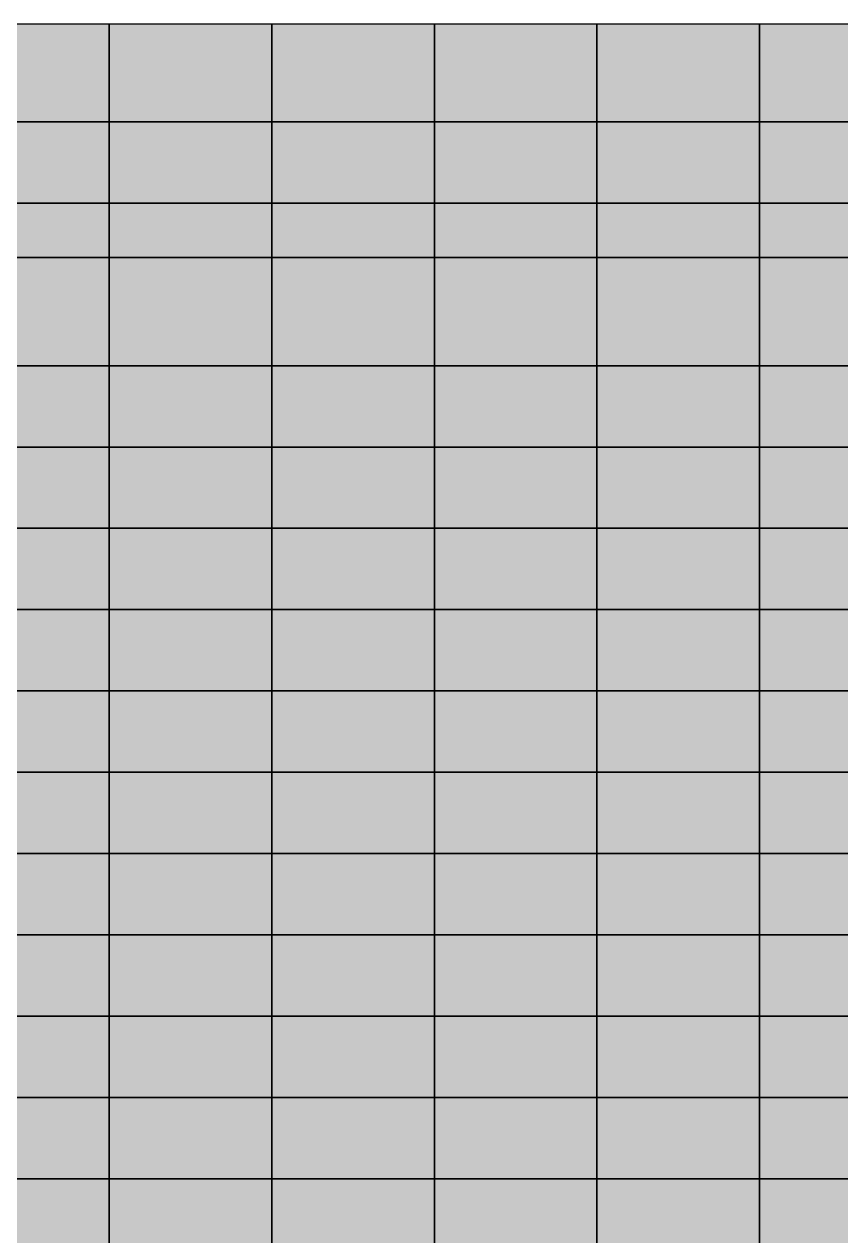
# Model space of a CAD drawing. Header units: inches. Extents: x -100 to 146, y -140 to 41.
# Drawn here: x 53.45 to 63.5, y -10.7 to 4.2 of the extents above; entities that cross this region are included whole.
import ezdxf

# ---------------------------------------------------------------- set-up
doc = ezdxf.new("R2010")
doc.units = ezdxf.units.IN
doc.header["$MEASUREMENT"] = 0
for name, color, linetype in [('Contour 1-01', 7, 'Continuous'), ('Mesh-MPC', 7, 'Continuous'), ('Mesh-埋立土(気中)', 7, 'Continuous'), ('Mesh-埋立土(水中)', 7, 'Continuous'), ('Undeformed Mesh-埋立土(気中)', 7, 'Continuous'), ('Undeformed Mesh-埋立土(水中)', 7, 'Continuous')]:
    doc.layers.add(name, color=color, linetype=linetype)

msp = doc.modelspace()

# ---------------------------------------------------------------- linework, layer by layer
at = {"color": 7, "true_color": 0xffffff, "transparency": 33554687}
for p, q in [((54.5, 4.2), (54.5, 4.2)), ((54.5, 3), (54.5, 3)), ((54.5, 2), (54.5, 2)), ((54.5, 1.33), (54.5, 1.33)), ((54.5, 0), (54.5, 0)), ((54.5, -1), (54.5, -1)), ((54.5, -2), (54.5, -2)), ((54.5, -3), (54.5, -3)), ((54.5, -4), (54.5, -4)), ((54.5, -5), (54.5, -5)), ((54.5, -6), (54.5, -6)), ((54.5, -7), (54.5, -7)), ((54.5, -8), (54.5, -8)), ((54.5, -9), (54.5, -9)), ((54.5, -10), (54.5, -10))]:
    msp.add_line(p, q, dxfattribs=at)
for points in [[(52.8, 3), (54.5, 3), (54.5, 4.2)], [(52.8, 3), (54.5, 4.2), (52.8, 4.2)], [(56.5, 3), (56.5, 4.2), (54.5, 4.2)], [(56.5, 3), (54.5, 4.2), (54.5, 3)], [(58.5, 3), (58.5, 4.2), (56.5, 4.2)], [(58.5, 3), (56.5, 4.2), (56.5, 3)], [(60.5, 3), (60.5, 4.2), (58.5, 4.2)], [(60.5, 3), (58.5, 4.2), (58.5, 3)], [(62.5, 3), (62.5, 4.2), (60.5, 4.2)], [(62.5, 3), (60.5, 4.2), (60.5, 3)], [(64.5, 3), (64.5, 4.2), (62.5, 4.2)], [(64.5, 3), (62.5, 4.2), (62.5, 3)], [(52.8, 3), (52.8, 2), (54.5, 2)], [(52.8, 3), (54.5, 2), (54.5, 3)], [(56.5, 2), (56.5, 3), (54.5, 3)], [(56.5, 2), (54.5, 3), (54.5, 2)], [(58.5, 2), (58.5, 3), (56.5, 3)], [(58.5, 2), (56.5, 3), (56.5, 2)], [(60.5, 2), (60.5, 3), (58.5, 3)], [(60.5, 2), (58.5, 3), (58.5, 2)], [(62.5, 2), (62.5, 3), (60.5, 3)], [(62.5, 2), (60.5, 3), (60.5, 2)], [(62.5, 2), (64.5, 2), (64.5, 3)], [(62.5, 2), (64.5, 3), (62.5, 3)], [(52.8, 1.33), (54.5, 1.33), (54.5, 2)], [(52.8, 1.33), (54.5, 2), (52.8, 2)], [(56.5, 1.33), (56.5, 2), (54.5, 2)], [(56.5, 1.33), (54.5, 2), (54.5, 1.33)], [(56.5, 1.33), (58.5, 1.33), (58.5, 2)], [(56.5, 1.33), (58.5, 2), (56.5, 2)], [(58.5, 1.33), (60.5, 1.33), (60.5, 2)], [(58.5, 1.33), (60.5, 2), (58.5, 2)], [(60.5, 1.33), (62.5, 1.33), (62.5, 2)], [(60.5, 1.33), (62.5, 2), (60.5, 2)], [(62.5, 1.33), (64.5, 1.33), (64.5, 2)], [(62.5, 1.33), (64.5, 2), (62.5, 2)], [(54.5, 1.33), (52.8, 1.33), (52.8, 0)], [(54.5, 1.33), (52.8, 0), (54.5, 0)], [(56.5, 0), (56.5, 1.33), (54.5, 1.33)], [(56.5, 0), (54.5, 1.33), (54.5, 0)], [(58.5, 1.33), (56.5, 1.33), (56.5, 0)], [(58.5, 1.33), (56.5, 0), (58.5, 0)], [(60.5, 1.33), (58.5, 1.33), (58.5, 0)], [(60.5, 1.33), (58.5, 0), (60.5, 0)], [(62.5, 1.33), (60.5, 1.33), (60.5, 0)], [(62.5, 1.33), (60.5, 0), (62.5, 0)], [(64.5, 1.33), (62.5, 1.33), (62.5, 0)], [(64.5, 1.33), (62.5, 0), (64.5, 0)], [(54.5, -1), (54.5, 0), (52.8, 0)], [(54.5, -1), (52.8, 0), (52.8, -1)], [(56.5, -1), (56.5, 0), (54.5, 0)], [(56.5, -1), (54.5, 0), (54.5, -1)], [(58.5, -1), (58.5, 0), (56.5, 0)], [(58.5, -1), (56.5, 0), (56.5, -1)], [(60.5, -1), (60.5, 0), (58.5, 0)], [(60.5, -1), (58.5, 0), (58.5, -1)], [(62.5, -1), (62.5, 0), (60.5, 0)], [(62.5, -1), (60.5, 0), (60.5, -1)], [(64.5, -1), (64.5, 0), (62.5, 0)], [(64.5, -1), (62.5, 0), (62.5, -1)], [(54.5, -2), (54.5, -1), (52.8, -1)], [(54.5, -2), (52.8, -1), (52.8, -2)], [(56.5, -2), (56.5, -1), (54.5, -1)], [(56.5, -2), (54.5, -1), (54.5, -2)], [(58.5, -2), (58.5, -1), (56.5, -1)], [(58.5, -2), (56.5, -1), (56.5, -2)], [(60.5, -2), (60.5, -1), (58.5, -1)], [(60.5, -2), (58.5, -1), (58.5, -2)], [(62.5, -2), (62.5, -1), (60.5, -1)], [(62.5, -2), (60.5, -1), (60.5, -2)], [(64.5, -1), (62.5, -1), (62.5, -2)], [(64.5, -1), (62.5, -2), (64.5, -2)], [(54.5, -3), (54.5, -2), (52.8, -2)], [(54.5, -3), (52.8, -2), (52.8, -3)], [(56.5, -3), (56.5, -2), (54.5, -2)], [(56.5, -3), (54.5, -2), (54.5, -3)], [(58.5, -2), (56.5, -2), (56.5, -3)], [(58.5, -2), (56.5, -3), (58.5, -3)], [(60.5, -3), (60.5, -2), (58.5, -2)], [(60.5, -3), (58.5, -2), (58.5, -3)], [(62.5, -3), (62.5, -2), (60.5, -2)], [(62.5, -3), (60.5, -2), (60.5, -3)], [(64.5, -2), (62.5, -2), (62.5, -3)], [(64.5, -2), (62.5, -3), (64.5, -3)], [(54.5, -4), (54.5, -3), (52.8, -3)], [(54.5, -4), (52.8, -3), (52.8, -4)], [(56.5, -3), (54.5, -3), (54.5, -4)], [(56.5, -3), (54.5, -4), (56.5, -4)], [(58.5, -3), (56.5, -3), (56.5, -4)], [(58.5, -3), (56.5, -4), (58.5, -4)], [(60.5, -3), (58.5, -3), (58.5, -4)], [(60.5, -3), (58.5, -4), (60.5, -4)], [(62.5, -3), (60.5, -3), (60.5, -4)], [(62.5, -3), (60.5, -4), (62.5, -4)], [(64.5, -3), (62.5, -3), (62.5, -4)], [(64.5, -3), (62.5, -4), (64.5, -4)], [(54.5, -5), (54.5, -4), (52.8, -4)], [(54.5, -5), (52.8, -4), (52.8, -5)], [(56.5, -5), (56.5, -4), (54.5, -4)], [(56.5, -5), (54.5, -4), (54.5, -5)], [(58.5, -5), (58.5, -4), (56.5, -4)], [(58.5, -5), (56.5, -4), (56.5, -5)], [(60.5, -5), (60.5, -4), (58.5, -4)], [(60.5, -5), (58.5, -4), (58.5, -5)], [(62.5, -5), (62.5, -4), (60.5, -4)], [(62.5, -5), (60.5, -4), (60.5, -5)], [(64.5, -4), (62.5, -4), (62.5, -5)], [(64.5, -4), (62.5, -5), (64.5, -5)], [(54.5, -6), (54.5, -5), (52.8, -5)], [(54.5, -6), (52.8, -5), (52.8, -6)], [(56.5, -6), (56.5, -5), (54.5, -5)], [(56.5, -6), (54.5, -5), (54.5, -6)], [(58.5, -5), (56.5, -5), (56.5, -6)], [(58.5, -5), (56.5, -6), (58.5, -6)], [(60.5, -5), (58.5, -5), (58.5, -6)], [(60.5, -5), (58.5, -6), (60.5, -6)], [(62.5, -5), (60.5, -5), (60.5, -6)], [(62.5, -5), (60.5, -6), (62.5, -6)], [(64.5, -5), (62.5, -5), (62.5, -6)], [(64.5, -5), (62.5, -6), (64.5, -6)], [(54.5, -7), (54.5, -6), (52.8, -6)], [(54.5, -7), (52.8, -6), (52.8, -7)], [(56.5, -7), (56.5, -6), (54.5, -6)], [(56.5, -7), (54.5, -6), (54.5, -7)], [(58.5, -6), (56.5, -6), (56.5, -7)], [(58.5, -6), (56.5, -7), (58.5, -7)], [(60.5, -7), (60.5, -6), (58.5, -6)], [(60.5, -7), (58.5, -6), (58.5, -7)], [(62.5, -6), (60.5, -6), (60.5, -7)], [(62.5, -6), (60.5, -7), (62.5, -7)], [(64.5, -6), (62.5, -6), (62.5, -7)], [(64.5, -6), (62.5, -7), (64.5, -7)], [(54.5, -8), (54.5, -7), (52.8, -7)], [(54.5, -8), (52.8, -7), (52.8, -8)], [(56.5, -8), (56.5, -7), (54.5, -7)], [(56.5, -8), (54.5, -7), (54.5, -8)], [(58.5, -7), (56.5, -7), (56.5, -8)], [(58.5, -7), (56.5, -8), (58.5, -8)], [(60.5, -8), (60.5, -7), (58.5, -7)], [(60.5, -8), (58.5, -7), (58.5, -8)], [(62.5, -7), (60.5, -7), (60.5, -8)], [(62.5, -7), (60.5, -8), (62.5, -8)], [(64.5, -7), (62.5, -7), (62.5, -8)], [(64.5, -7), (62.5, -8), (64.5, -8)], [(54.5, -8), (52.8, -8), (52.8, -9)], [(54.5, -8), (52.8, -9), (54.5, -9)], [(56.5, -8), (54.5, -8), (54.5, -9)], [(56.5, -8), (54.5, -9), (56.5, -9)], [(58.5, -8), (56.5, -8), (56.5, -9)], [(58.5, -8), (56.5, -9), (58.5, -9)], [(60.5, -8), (58.5, -8), (58.5, -9)], [(60.5, -8), (58.5, -9), (60.5, -9)], [(62.5, -8), (60.5, -8), (60.5, -9)], [(62.5, -8), (60.5, -9), (62.5, -9)], [(64.5, -8), (62.5, -8), (62.5, -9)], [(64.5, -8), (62.5, -9), (64.5, -9)], [(52.8, -9), (52.8, -10), (54.5, -10)], [(52.8, -9), (54.5, -10), (54.5, -9)], [(56.5, -10), (56.5, -9), (54.5, -9)], [(56.5, -10), (54.5, -9), (54.5, -10)], [(58.5, -9), (56.5, -9), (56.5, -10)], [(58.5, -9), (56.5, -10), (58.5, -10)], [(60.5, -10), (60.5, -9), (58.5, -9)], [(60.5, -10), (58.5, -9), (58.5, -10)], [(62.5, -9), (60.5, -9), (60.5, -10)], [(62.5, -9), (60.5, -10), (62.5, -10)], [(64.5, -9), (62.5, -9), (62.5, -10)], [(64.5, -9), (62.5, -10), (64.5, -10)], [(52.8, -10), (52.8, -11), (54.5, -11)], [(52.8, -10), (54.5, -11), (54.5, -10)], [(56.5, -11), (56.5, -10), (54.5, -10)], [(56.5, -11), (54.5, -10), (54.5, -11)], [(58.5, -10), (56.5, -10), (56.5, -11)], [(58.5, -10), (56.5, -11), (58.5, -11)], [(60.5, -11), (60.5, -10), (58.5, -10)], [(60.5, -11), (58.5, -10), (58.5, -11)], [(62.5, -11), (62.5, -10), (60.5, -10)], [(62.5, -11), (60.5, -10), (60.5, -11)], [(64.5, -10), (62.5, -10), (62.5, -11)], [(64.5, -10), (62.5, -11), (64.5, -11)]]:
    msp.add_solid(points, dxfattribs=at)
at = {"layer": 'Contour 1-01', "color": 5, "true_color": 0x0000ff}
for points in [[(52.8, 3), (54.5, 3), (54.5, 4.2)], [(52.8, 3), (54.5, 4.2), (52.8, 4.2)], [(56.5, 3), (56.5, 4.2), (54.5, 4.2)], [(56.5, 3), (54.5, 4.2), (54.5, 3)], [(58.5, 3), (58.5, 4.2), (56.5, 4.2)], [(58.5, 3), (56.5, 4.2), (56.5, 3)], [(60.5, 3), (60.5, 4.2), (58.5, 4.2)], [(60.5, 3), (58.5, 4.2), (58.5, 3)], [(62.5, 3), (62.5, 4.2), (60.5, 4.2)], [(62.5, 3), (60.5, 4.2), (60.5, 3)], [(64.5, 3), (64.5, 4.2), (62.5, 4.2)], [(64.5, 3), (62.5, 4.2), (62.5, 3)], [(52.8, 3), (52.8, 2), (54.5, 2)], [(52.8, 3), (54.5, 2), (54.5, 3)], [(56.5, 2), (56.5, 3), (54.5, 3)], [(56.5, 2), (54.5, 3), (54.5, 2)], [(58.5, 2), (58.5, 3), (56.5, 3)], [(58.5, 2), (56.5, 3), (56.5, 2)], [(60.5, 2), (60.5, 3), (58.5, 3)], [(60.5, 2), (58.5, 3), (58.5, 2)], [(62.5, 2), (62.5, 3), (60.5, 3)], [(62.5, 2), (60.5, 3), (60.5, 2)], [(62.5, 2), (64.5, 2), (64.5, 3)], [(62.5, 2), (64.5, 3), (62.5, 3)], [(52.8, 1.33), (54.5, 1.33), (54.5, 2)], [(52.8, 1.33), (54.5, 2), (52.8, 2)], [(56.5, 1.33), (56.5, 2), (54.5, 2)], [(56.5, 1.33), (54.5, 2), (54.5, 1.33)], [(56.5, 1.33), (58.5, 1.33), (58.5, 2)], [(56.5, 1.33), (58.5, 2), (56.5, 2)], [(58.5, 1.33), (60.5, 1.33), (60.5, 2)], [(58.5, 1.33), (60.5, 2), (58.5, 2)], [(60.5, 1.33), (62.5, 1.33), (62.5, 2)], [(60.5, 1.33), (62.5, 2), (60.5, 2)], [(62.5, 1.33), (64.5, 1.33), (64.5, 2)], [(62.5, 1.33), (64.5, 2), (62.5, 2)], [(54.5, 1.33), (52.8, 1.33), (52.8, 0)], [(54.5, 1.33), (52.8, 0), (54.5, 0)], [(56.5, 0), (56.5, 1.33), (54.5, 1.33)], [(56.5, 0), (54.5, 1.33), (54.5, 0)], [(58.5, 1.33), (56.5, 1.33), (56.5, 0)], [(58.5, 1.33), (56.5, 0), (58.5, 0)], [(60.5, 1.33), (58.5, 1.33), (58.5, 0)], [(60.5, 1.33), (58.5, 0), (60.5, 0)], [(62.5, 1.33), (60.5, 1.33), (60.5, 0)], [(62.5, 1.33), (60.5, 0), (62.5, 0)], [(64.5, 1.33), (62.5, 1.33), (62.5, 0)], [(64.5, 1.33), (62.5, 0), (64.5, 0)], [(54.5, -1), (54.5, 0), (52.8, 0)], [(54.5, -1), (52.8, 0), (52.8, -1)], [(56.5, -1), (56.5, 0), (54.5, 0)], [(56.5, -1), (54.5, 0), (54.5, -1)], [(58.5, -1), (58.5, 0), (56.5, 0)], [(58.5, -1), (56.5, 0), (56.5, -1)], [(60.5, -1), (60.5, 0), (58.5, 0)], [(60.5, -1), (58.5, 0), (58.5, -1)], [(62.5, -1), (62.5, 0), (60.5, 0)], [(62.5, -1), (60.5, 0), (60.5, -1)], [(64.5, -1), (64.5, 0), (62.5, 0)], [(64.5, -1), (62.5, 0), (62.5, -1)], [(54.5, -2), (54.5, -1), (52.8, -1)], [(54.5, -2), (52.8, -1), (52.8, -2)], [(56.5, -2), (56.5, -1), (54.5, -1)], [(56.5, -2), (54.5, -1), (54.5, -2)], [(58.5, -2), (58.5, -1), (56.5, -1)], [(58.5, -2), (56.5, -1), (56.5, -2)], [(60.5, -2), (60.5, -1), (58.5, -1)], [(60.5, -2), (58.5, -1), (58.5, -2)], [(62.5, -2), (62.5, -1), (60.5, -1)], [(62.5, -2), (60.5, -1), (60.5, -2)], [(64.5, -1), (62.5, -1), (62.5, -2)], [(64.5, -1), (62.5, -2), (64.5, -2)], [(54.5, -3), (54.5, -2), (52.8, -2)], [(54.5, -3), (52.8, -2), (52.8, -3)], [(56.5, -3), (56.5, -2), (54.5, -2)], [(56.5, -3), (54.5, -2), (54.5, -3)], [(58.5, -2), (56.5, -2), (56.5, -3)], [(58.5, -2), (56.5, -3), (58.5, -3)], [(60.5, -3), (60.5, -2), (58.5, -2)], [(60.5, -3), (58.5, -2), (58.5, -3)], [(62.5, -3), (62.5, -2), (60.5, -2)], [(62.5, -3), (60.5, -2), (60.5, -3)], [(64.5, -2), (62.5, -2), (62.5, -3)], [(64.5, -2), (62.5, -3), (64.5, -3)], [(54.5, -4), (54.5, -3), (52.8, -3)], [(54.5, -4), (52.8, -3), (52.8, -4)], [(56.5, -3), (54.5, -3), (54.5, -4)], [(56.5, -3), (54.5, -4), (56.5, -4)], [(58.5, -3), (56.5, -3), (56.5, -4)], [(58.5, -3), (56.5, -4), (58.5, -4)], [(60.5, -3), (58.5, -3), (58.5, -4)], [(60.5, -3), (58.5, -4), (60.5, -4)], [(62.5, -3), (60.5, -3), (60.5, -4)], [(62.5, -3), (60.5, -4), (62.5, -4)], [(64.5, -3), (62.5, -3), (62.5, -4)], [(64.5, -3), (62.5, -4), (64.5, -4)], [(54.5, -5), (54.5, -4), (52.8, -4)], [(54.5, -5), (52.8, -4), (52.8, -5)], [(56.5, -5), (56.5, -4), (54.5, -4)], [(56.5, -5), (54.5, -4), (54.5, -5)], [(58.5, -5), (58.5, -4), (56.5, -4)], [(58.5, -5), (56.5, -4), (56.5, -5)], [(60.5, -5), (60.5, -4), (58.5, -4)], [(60.5, -5), (58.5, -4), (58.5, -5)], [(62.5, -5), (62.5, -4), (60.5, -4)], [(62.5, -5), (60.5, -4), (60.5, -5)], [(64.5, -4), (62.5, -4), (62.5, -5)], [(64.5, -4), (62.5, -5), (64.5, -5)], [(54.5, -6), (54.5, -5), (52.8, -5)], [(54.5, -6), (52.8, -5), (52.8, -6)], [(56.5, -6), (56.5, -5), (54.5, -5)], [(56.5, -6), (54.5, -5), (54.5, -6)], [(58.5, -5), (56.5, -5), (56.5, -6)], [(58.5, -5), (56.5, -6), (58.5, -6)], [(60.5, -5), (58.5, -5), (58.5, -6)], [(60.5, -5), (58.5, -6), (60.5, -6)], [(62.5, -5), (60.5, -5), (60.5, -6)], [(62.5, -5), (60.5, -6), (62.5, -6)], [(64.5, -5), (62.5, -5), (62.5, -6)], [(64.5, -5), (62.5, -6), (64.5, -6)], [(54.5, -7), (54.5, -6), (52.8, -6)], [(54.5, -7), (52.8, -6), (52.8, -7)], [(56.5, -7), (56.5, -6), (54.5, -6)], [(56.5, -7), (54.5, -6), (54.5, -7)], [(58.5, -6), (56.5, -6), (56.5, -7)], [(58.5, -6), (56.5, -7), (58.5, -7)], [(60.5, -7), (60.5, -6), (58.5, -6)], [(60.5, -7), (58.5, -6), (58.5, -7)], [(62.5, -6), (60.5, -6), (60.5, -7)], [(62.5, -6), (60.5, -7), (62.5, -7)], [(64.5, -6), (62.5, -6), (62.5, -7)], [(64.5, -6), (62.5, -7), (64.5, -7)], [(54.5, -8), (54.5, -7), (52.8, -7)], [(54.5, -8), (52.8, -7), (52.8, -8)], [(56.5, -8), (56.5, -7), (54.5, -7)], [(56.5, -8), (54.5, -7), (54.5, -8)], [(58.5, -7), (56.5, -7), (56.5, -8)], [(58.5, -7), (56.5, -8), (58.5, -8)], [(60.5, -8), (60.5, -7), (58.5, -7)], [(60.5, -8), (58.5, -7), (58.5, -8)], [(62.5, -7), (60.5, -7), (60.5, -8)], [(62.5, -7), (60.5, -8), (62.5, -8)], [(64.5, -7), (62.5, -7), (62.5, -8)], [(64.5, -7), (62.5, -8), (64.5, -8)], [(54.5, -8), (52.8, -8), (52.8, -9)], [(54.5, -8), (52.8, -9), (54.5, -9)], [(56.5, -8), (54.5, -8), (54.5, -9)], [(56.5, -8), (54.5, -9), (56.5, -9)], [(58.5, -8), (56.5, -8), (56.5, -9)], [(58.5, -8), (56.5, -9), (58.5, -9)], [(60.5, -8), (58.5, -8), (58.5, -9)], [(60.5, -8), (58.5, -9), (60.5, -9)], [(62.5, -8), (60.5, -8), (60.5, -9)], [(62.5, -8), (60.5, -9), (62.5, -9)], [(64.5, -8), (62.5, -8), (62.5, -9)], [(64.5, -8), (62.5, -9), (64.5, -9)], [(52.8, -9), (52.8, -10), (54.5, -10)], [(52.8, -9), (54.5, -10), (54.5, -9)], [(56.5, -10), (56.5, -9), (54.5, -9)], [(56.5, -10), (54.5, -9), (54.5, -10)], [(58.5, -9), (56.5, -9), (56.5, -10)], [(58.5, -9), (56.5, -10), (58.5, -10)], [(60.5, -10), (60.5, -9), (58.5, -9)], [(60.5, -10), (58.5, -9), (58.5, -10)], [(62.5, -9), (60.5, -9), (60.5, -10)], [(62.5, -9), (60.5, -10), (62.5, -10)], [(64.5, -9), (62.5, -9), (62.5, -10)], [(64.5, -9), (62.5, -10), (64.5, -10)], [(52.8, -10), (52.8, -11), (54.5, -11)], [(52.8, -10), (54.5, -11), (54.5, -10)], [(56.5, -11), (56.5, -10), (54.5, -10)], [(56.5, -11), (54.5, -10), (54.5, -11)], [(58.5, -10), (56.5, -10), (56.5, -11)], [(58.5, -10), (56.5, -11), (58.5, -11)], [(60.5, -11), (60.5, -10), (58.5, -10)], [(60.5, -11), (58.5, -10), (58.5, -11)], [(62.5, -11), (62.5, -10), (60.5, -10)], [(62.5, -11), (60.5, -10), (60.5, -11)], [(64.5, -10), (62.5, -10), (62.5, -11)], [(64.5, -10), (62.5, -11), (64.5, -11)]]:
    msp.add_solid(points, dxfattribs=at)
at = {"layer": 'Mesh-MPC', "color": 18, "true_color": 0x000000, "transparency": 33554559}
for p, q in [((54.5, 4.2), (54.5, 4.2)), ((54.5, 3), (54.5, 3)), ((54.5, 2), (54.5, 2)), ((54.5, 1.33), (54.5, 1.33)), ((54.5, 0), (54.5, 0)), ((54.5, -1), (54.5, -1)), ((54.5, -2), (54.5, -2)), ((54.5, -3), (54.5, -3)), ((54.5, -4), (54.5, -4)), ((54.5, -5), (54.5, -5)), ((54.5, -6), (54.5, -6)), ((54.5, -7), (54.5, -7)), ((54.5, -8), (54.5, -8)), ((54.5, -9), (54.5, -9)), ((54.5, -10), (54.5, -10))]:
    msp.add_line(p, q, dxfattribs=at)
at = {"layer": 'Mesh-埋立土(気中)', "color": 18, "true_color": 0x000000, "transparency": 33554559}
for p, q in [((54.5, 4.2), (52.8, 4.2)), ((54.5, 3), (54.5, 4.2)), ((56.5, 4.2), (54.5, 4.2)), ((54.5, 4.2), (54.5, 3)), ((56.5, 3), (56.5, 4.2)), ((58.5, 4.2), (56.5, 4.2)), ((56.5, 4.2), (56.5, 3)), ((58.5, 3), (58.5, 4.2)), ((60.5, 4.2), (58.5, 4.2)), ((58.5, 4.2), (58.5, 3)), ((60.5, 3), (60.5, 4.2)), ((62.5, 4.2), (60.5, 4.2)), ((60.5, 4.2), (60.5, 3)), ((62.5, 3), (62.5, 4.2)), ((64.5, 4.2), (62.5, 4.2)), ((62.5, 4.2), (62.5, 3)), ((54.5, 3), (52.8, 3)), ((52.8, 3), (54.5, 3)), ((54.5, 2), (54.5, 3)), ((56.5, 3), (54.5, 3)), ((54.5, 3), (54.5, 2)), ((54.5, 3), (56.5, 3)), ((56.5, 2), (56.5, 3)), ((58.5, 3), (56.5, 3)), ((56.5, 3), (56.5, 2)), ((56.5, 3), (58.5, 3)), ((58.5, 2), (58.5, 3)), ((60.5, 3), (58.5, 3)), ((58.5, 3), (58.5, 2)), ((58.5, 3), (60.5, 3)), ((60.5, 2), (60.5, 3)), ((60.5, 3), (62.5, 3)), ((62.5, 3), (60.5, 3)), ((60.5, 3), (60.5, 2)), ((62.5, 2), (62.5, 3)), ((64.5, 3), (62.5, 3)), ((62.5, 3), (62.5, 2)), ((62.5, 3), (64.5, 3)), ((54.5, 2), (52.8, 2)), ((52.8, 2), (54.5, 2)), ((54.5, 1.33), (54.5, 2)), ((56.5, 2), (54.5, 2)), ((54.5, 2), (54.5, 1.33)), ((54.5, 2), (56.5, 2)), ((56.5, 1.33), (56.5, 2)), ((58.5, 2), (56.5, 2)), ((56.5, 2), (56.5, 1.33)), ((56.5, 2), (58.5, 2)), ((58.5, 1.33), (58.5, 2)), ((60.5, 2), (58.5, 2)), ((58.5, 2), (58.5, 1.33)), ((58.5, 2), (60.5, 2)), ((60.5, 1.33), (60.5, 2)), ((62.5, 2), (60.5, 2)), ((60.5, 2), (60.5, 1.33)), ((60.5, 2), (62.5, 2)), ((62.5, 1.33), (62.5, 2)), ((64.5, 2), (62.5, 2)), ((62.5, 2), (62.5, 1.33)), ((62.5, 2), (64.5, 2)), ((52.8, 1.33), (54.5, 1.33)), ((54.5, 1.33), (56.5, 1.33)), ((56.5, 1.33), (58.5, 1.33)), ((58.5, 1.33), (60.5, 1.33)), ((60.5, 1.33), (62.5, 1.33)), ((62.5, 1.33), (64.5, 1.33))]:
    msp.add_line(p, q, dxfattribs=at)
at = {"layer": 'Mesh-埋立土(水中)', "color": 18, "true_color": 0x000000, "transparency": 33554559}
for p, q in [((54.5, 1.33), (52.8, 1.33)), ((54.5, 0), (54.5, 1.33)), ((56.5, 1.33), (54.5, 1.33)), ((54.5, 1.33), (54.5, 0)), ((56.5, 0), (56.5, 1.33)), ((58.5, 1.33), (56.5, 1.33)), ((56.5, 1.33), (56.5, 0)), ((58.5, 0), (58.5, 1.33)), ((60.5, 1.33), (58.5, 1.33)), ((58.5, 1.33), (58.5, 0)), ((60.5, 0), (60.5, 1.33)), ((62.5, 1.33), (60.5, 1.33)), ((60.5, 1.33), (60.5, 0)), ((62.5, 0), (62.5, 1.33)), ((64.5, 1.33), (62.5, 1.33)), ((62.5, 1.33), (62.5, 0)), ((54.5, 0), (52.8, 0)), ((52.8, 0), (54.5, 0)), ((54.5, -1), (54.5, 0)), ((54.5, 0), (56.5, 0)), ((56.5, 0), (54.5, 0)), ((54.5, 0), (54.5, -1)), ((56.5, -1), (56.5, 0)), ((58.5, 0), (56.5, 0)), ((56.5, 0), (56.5, -1)), ((56.5, 0), (58.5, 0)), ((58.5, -1), (58.5, 0)), ((60.5, 0), (58.5, 0)), ((58.5, 0), (58.5, -1)), ((58.5, 0), (60.5, 0)), ((60.5, -1), (60.5, 0)), ((62.5, 0), (60.5, 0)), ((60.5, 0), (60.5, -1)), ((60.5, 0), (62.5, 0)), ((62.5, -1), (62.5, 0)), ((64.5, 0), (62.5, 0)), ((62.5, 0), (62.5, -1)), ((62.5, 0), (64.5, 0)), ((54.5, -1), (52.8, -1)), ((52.8, -1), (54.5, -1)), ((54.5, -2), (54.5, -1)), ((56.5, -1), (54.5, -1)), ((54.5, -1), (54.5, -2)), ((54.5, -1), (56.5, -1)), ((56.5, -2), (56.5, -1)), ((58.5, -1), (56.5, -1)), ((56.5, -1), (56.5, -2)), ((56.5, -1), (58.5, -1)), ((58.5, -2), (58.5, -1)), ((60.5, -1), (58.5, -1)), ((58.5, -1), (58.5, -2)), ((58.5, -1), (60.5, -1)), ((60.5, -2), (60.5, -1)), ((62.5, -1), (60.5, -1)), ((60.5, -1), (60.5, -2)), ((60.5, -1), (62.5, -1)), ((62.5, -2), (62.5, -1)), ((62.5, -1), (64.5, -1)), ((64.5, -1), (62.5, -1)), ((62.5, -1), (62.5, -2)), ((52.8, -2), (54.5, -2)), ((54.5, -2), (52.8, -2)), ((54.5, -3), (54.5, -2)), ((56.5, -2), (54.5, -2)), ((54.5, -2), (54.5, -3)), ((54.5, -2), (56.5, -2)), ((56.5, -3), (56.5, -2)), ((58.5, -2), (56.5, -2)), ((56.5, -2), (56.5, -3)), ((56.5, -2), (58.5, -2)), ((58.5, -3), (58.5, -2)), ((60.5, -2), (58.5, -2)), ((58.5, -2), (58.5, -3)), ((58.5, -2), (60.5, -2)), ((60.5, -3), (60.5, -2)), ((62.5, -2), (60.5, -2)), ((60.5, -2), (60.5, -3)), ((60.5, -2), (62.5, -2)), ((62.5, -3), (62.5, -2)), ((64.5, -2), (62.5, -2)), ((62.5, -2), (62.5, -3)), ((62.5, -2), (64.5, -2)), ((54.5, -3), (52.8, -3)), ((52.8, -3), (54.5, -3)), ((54.5, -4), (54.5, -3)), ((56.5, -3), (54.5, -3)), ((54.5, -3), (54.5, -4)), ((54.5, -3), (56.5, -3)), ((56.5, -4), (56.5, -3)), ((58.5, -3), (56.5, -3)), ((56.5, -3), (56.5, -4)), ((56.5, -3), (58.5, -3)), ((58.5, -4), (58.5, -3)), ((60.5, -3), (58.5, -3)), ((58.5, -3), (58.5, -4)), ((58.5, -3), (60.5, -3)), ((60.5, -4), (60.5, -3)), ((62.5, -3), (60.5, -3)), ((60.5, -3), (60.5, -4)), ((60.5, -3), (62.5, -3)), ((62.5, -4), (62.5, -3)), ((64.5, -3), (62.5, -3)), ((62.5, -3), (62.5, -4)), ((62.5, -3), (64.5, -3)), ((54.5, -4), (52.8, -4)), ((52.8, -4), (54.5, -4)), ((54.5, -5), (54.5, -4)), ((56.5, -4), (54.5, -4)), ((54.5, -4), (54.5, -5)), ((54.5, -4), (56.5, -4)), ((56.5, -5), (56.5, -4)), ((58.5, -4), (56.5, -4)), ((56.5, -4), (56.5, -5)), ((56.5, -4), (58.5, -4)), ((58.5, -5), (58.5, -4)), ((60.5, -4), (58.5, -4)), ((58.5, -4), (58.5, -5)), ((58.5, -4), (60.5, -4)), ((60.5, -5), (60.5, -4)), ((62.5, -4), (60.5, -4)), ((60.5, -4), (60.5, -5)), ((60.5, -4), (62.5, -4)), ((62.5, -5), (62.5, -4)), ((64.5, -4), (62.5, -4)), ((62.5, -4), (62.5, -5)), ((62.5, -4), (64.5, -4)), ((54.5, -5), (52.8, -5)), ((52.8, -5), (54.5, -5)), ((54.5, -6), (54.5, -5)), ((56.5, -5), (54.5, -5)), ((54.5, -5), (54.5, -6)), ((54.5, -5), (56.5, -5)), ((56.5, -6), (56.5, -5)), ((56.5, -5), (58.5, -5)), ((58.5, -5), (56.5, -5)), ((56.5, -5), (56.5, -6)), ((58.5, -6), (58.5, -5)), ((60.5, -5), (58.5, -5)), ((58.5, -5), (58.5, -6)), ((58.5, -5), (60.5, -5)), ((60.5, -6), (60.5, -5)), ((62.5, -5), (60.5, -5)), ((60.5, -5), (60.5, -6)), ((60.5, -5), (62.5, -5)), ((62.5, -6), (62.5, -5)), ((64.5, -5), (62.5, -5)), ((62.5, -5), (62.5, -6)), ((62.5, -5), (64.5, -5)), ((54.5, -6), (52.8, -6)), ((52.8, -6), (54.5, -6)), ((54.5, -7), (54.5, -6)), ((56.5, -6), (54.5, -6)), ((54.5, -6), (54.5, -7)), ((54.5, -6), (56.5, -6)), ((56.5, -7), (56.5, -6)), ((58.5, -6), (56.5, -6)), ((56.5, -6), (56.5, -7)), ((56.5, -6), (58.5, -6)), ((58.5, -7), (58.5, -6)), ((60.5, -6), (58.5, -6)), ((58.5, -6), (58.5, -7)), ((58.5, -6), (60.5, -6)), ((60.5, -7), (60.5, -6)), ((62.5, -6), (60.5, -6)), ((60.5, -6), (60.5, -7)), ((60.5, -6), (62.5, -6)), ((62.5, -7), (62.5, -6)), ((64.5, -6), (62.5, -6)), ((62.5, -6), (62.5, -7)), ((62.5, -6), (64.5, -6)), ((54.5, -7), (52.8, -7)), ((52.8, -7), (54.5, -7)), ((54.5, -8), (54.5, -7)), ((56.5, -7), (54.5, -7)), ((54.5, -7), (54.5, -8)), ((54.5, -7), (56.5, -7)), ((56.5, -8), (56.5, -7)), ((58.5, -7), (56.5, -7)), ((56.5, -7), (56.5, -8)), ((56.5, -7), (58.5, -7)), ((58.5, -8), (58.5, -7)), ((60.5, -7), (58.5, -7)), ((58.5, -7), (58.5, -8)), ((58.5, -7), (60.5, -7)), ((60.5, -8), (60.5, -7)), ((62.5, -7), (60.5, -7)), ((60.5, -7), (60.5, -8)), ((60.5, -7), (62.5, -7)), ((62.5, -8), (62.5, -7)), ((64.5, -7), (62.5, -7)), ((62.5, -7), (62.5, -8)), ((62.5, -7), (64.5, -7)), ((54.5, -8), (52.8, -8)), ((52.8, -8), (54.5, -8)), ((54.5, -9), (54.5, -8)), ((56.5, -8), (54.5, -8)), ((54.5, -8), (54.5, -9)), ((54.5, -8), (56.5, -8)), ((56.5, -9), (56.5, -8)), ((58.5, -8), (56.5, -8)), ((56.5, -8), (56.5, -9)), ((56.5, -8), (58.5, -8)), ((58.5, -9), (58.5, -8)), ((60.5, -8), (58.5, -8)), ((58.5, -8), (58.5, -9)), ((58.5, -8), (60.5, -8)), ((60.5, -9), (60.5, -8)), ((62.5, -8), (60.5, -8)), ((60.5, -8), (60.5, -9)), ((60.5, -8), (62.5, -8)), ((62.5, -9), (62.5, -8)), ((64.5, -8), (62.5, -8)), ((62.5, -8), (62.5, -9)), ((62.5, -8), (64.5, -8)), ((54.5, -9), (52.8, -9)), ((52.8, -9), (54.5, -9)), ((54.5, -10), (54.5, -9)), ((56.5, -9), (54.5, -9)), ((54.5, -9), (54.5, -10)), ((54.5, -9), (56.5, -9)), ((56.5, -10), (56.5, -9)), ((58.5, -9), (56.5, -9)), ((56.5, -9), (56.5, -10)), ((56.5, -9), (58.5, -9)), ((58.5, -10), (58.5, -9)), ((58.5, -9), (60.5, -9)), ((60.5, -9), (58.5, -9)), ((58.5, -9), (58.5, -10)), ((60.5, -10), (60.5, -9)), ((62.5, -9), (60.5, -9)), ((60.5, -9), (60.5, -10)), ((60.5, -9), (62.5, -9)), ((62.5, -10), (62.5, -9)), ((64.5, -9), (62.5, -9)), ((62.5, -9), (62.5, -10)), ((62.5, -9), (64.5, -9)), ((54.5, -10), (52.8, -10)), ((52.8, -10), (54.5, -10)), ((54.5, -11), (54.5, -10)), ((56.5, -10), (54.5, -10)), ((54.5, -10), (54.5, -11)), ((54.5, -10), (56.5, -10)), ((56.5, -11), (56.5, -10)), ((58.5, -10), (56.5, -10)), ((56.5, -10), (56.5, -11)), ((56.5, -10), (58.5, -10)), ((58.5, -11), (58.5, -10)), ((60.5, -10), (58.5, -10)), ((58.5, -10), (58.5, -11)), ((58.5, -10), (60.5, -10)), ((60.5, -11), (60.5, -10)), ((62.5, -10), (60.5, -10)), ((60.5, -10), (60.5, -11)), ((60.5, -10), (62.5, -10)), ((62.5, -11), (62.5, -10)), ((64.5, -10), (62.5, -10)), ((62.5, -10), (62.5, -11)), ((62.5, -10), (64.5, -10))]:
    msp.add_line(p, q, dxfattribs=at)
at = {"layer": 'Undeformed Mesh-埋立土(気中)', "color": 8, "true_color": 0x808080, "transparency": 33554687}
for p, q in [((54.5, 4.2), (52.8, 4.2)), ((54.5, 3), (54.5, 4.2)), ((56.5, 4.2), (54.5, 4.2)), ((54.5, 4.2), (54.5, 3)), ((56.5, 3), (56.5, 4.2)), ((58.5, 4.2), (56.5, 4.2)), ((56.5, 4.2), (56.5, 3)), ((58.5, 3), (58.5, 4.2)), ((60.5, 4.2), (58.5, 4.2)), ((58.5, 4.2), (58.5, 3)), ((60.5, 3), (60.5, 4.2)), ((62.5, 4.2), (60.5, 4.2)), ((60.5, 4.2), (60.5, 3)), ((62.5, 3), (62.5, 4.2)), ((64.5, 4.2), (62.5, 4.2)), ((62.5, 4.2), (62.5, 3)), ((54.5, 3), (52.8, 3)), ((52.8, 3), (54.5, 3)), ((54.5, 2), (54.5, 3)), ((56.5, 3), (54.5, 3)), ((54.5, 3), (54.5, 2)), ((54.5, 3), (56.5, 3)), ((56.5, 2), (56.5, 3)), ((58.5, 3), (56.5, 3)), ((56.5, 3), (56.5, 2)), ((56.5, 3), (58.5, 3)), ((58.5, 2), (58.5, 3)), ((60.5, 3), (58.5, 3)), ((58.5, 3), (58.5, 2)), ((58.5, 3), (60.5, 3)), ((60.5, 2), (60.5, 3)), ((60.5, 3), (62.5, 3)), ((62.5, 3), (60.5, 3)), ((60.5, 3), (60.5, 2)), ((62.5, 2), (62.5, 3)), ((64.5, 3), (62.5, 3)), ((62.5, 3), (62.5, 2)), ((62.5, 3), (64.5, 3)), ((54.5, 2), (52.8, 2)), ((52.8, 2), (54.5, 2)), ((54.5, 1.33), (54.5, 2)), ((56.5, 2), (54.5, 2)), ((54.5, 2), (54.5, 1.33)), ((54.5, 2), (56.5, 2)), ((56.5, 1.33), (56.5, 2)), ((58.5, 2), (56.5, 2)), ((56.5, 2), (56.5, 1.33)), ((56.5, 2), (58.5, 2)), ((58.5, 1.33), (58.5, 2)), ((60.5, 2), (58.5, 2)), ((58.5, 2), (58.5, 1.33)), ((58.5, 2), (60.5, 2)), ((60.5, 1.33), (60.5, 2)), ((62.5, 2), (60.5, 2)), ((60.5, 2), (60.5, 1.33)), ((60.5, 2), (62.5, 2)), ((62.5, 1.33), (62.5, 2)), ((64.5, 2), (62.5, 2)), ((62.5, 2), (62.5, 1.33)), ((62.5, 2), (64.5, 2)), ((52.8, 1.33), (54.5, 1.33)), ((54.5, 1.33), (56.5, 1.33)), ((56.5, 1.33), (58.5, 1.33)), ((58.5, 1.33), (60.5, 1.33)), ((60.5, 1.33), (62.5, 1.33)), ((62.5, 1.33), (64.5, 1.33))]:
    msp.add_line(p, q, dxfattribs=at)
at = {"layer": 'Undeformed Mesh-埋立土(水中)', "color": 8, "true_color": 0x808080, "transparency": 33554687}
for p, q in [((54.5, 1.33), (52.8, 1.33)), ((54.5, 0), (54.5, 1.33)), ((56.5, 1.33), (54.5, 1.33)), ((54.5, 1.33), (54.5, 0)), ((56.5, 0), (56.5, 1.33)), ((58.5, 1.33), (56.5, 1.33)), ((56.5, 1.33), (56.5, 0)), ((58.5, 0), (58.5, 1.33)), ((60.5, 1.33), (58.5, 1.33)), ((58.5, 1.33), (58.5, 0)), ((60.5, 0), (60.5, 1.33)), ((62.5, 1.33), (60.5, 1.33)), ((60.5, 1.33), (60.5, 0)), ((62.5, 0), (62.5, 1.33)), ((64.5, 1.33), (62.5, 1.33)), ((62.5, 1.33), (62.5, 0)), ((54.5, 0), (52.8, 0)), ((52.8, 0), (54.5, 0)), ((54.5, -1), (54.5, 0)), ((54.5, 0), (56.5, 0)), ((56.5, 0), (54.5, 0)), ((54.5, 0), (54.5, -1)), ((56.5, -1), (56.5, 0)), ((58.5, 0), (56.5, 0)), ((56.5, 0), (56.5, -1)), ((56.5, 0), (58.5, 0)), ((58.5, -1), (58.5, 0)), ((60.5, 0), (58.5, 0)), ((58.5, 0), (58.5, -1)), ((58.5, 0), (60.5, 0)), ((60.5, -1), (60.5, 0)), ((62.5, 0), (60.5, 0)), ((60.5, 0), (60.5, -1)), ((60.5, 0), (62.5, 0)), ((62.5, -1), (62.5, 0)), ((64.5, 0), (62.5, 0)), ((62.5, 0), (62.5, -1)), ((62.5, 0), (64.5, 0)), ((54.5, -1), (52.8, -1)), ((52.8, -1), (54.5, -1)), ((54.5, -2), (54.5, -1)), ((56.5, -1), (54.5, -1)), ((54.5, -1), (54.5, -2)), ((54.5, -1), (56.5, -1)), ((56.5, -2), (56.5, -1)), ((58.5, -1), (56.5, -1)), ((56.5, -1), (56.5, -2)), ((56.5, -1), (58.5, -1)), ((58.5, -2), (58.5, -1)), ((60.5, -1), (58.5, -1)), ((58.5, -1), (58.5, -2)), ((58.5, -1), (60.5, -1)), ((60.5, -2), (60.5, -1)), ((62.5, -1), (60.5, -1)), ((60.5, -1), (60.5, -2)), ((60.5, -1), (62.5, -1)), ((62.5, -2), (62.5, -1)), ((62.5, -1), (64.5, -1)), ((64.5, -1), (62.5, -1)), ((62.5, -1), (62.5, -2)), ((52.8, -2), (54.5, -2)), ((54.5, -2), (52.8, -2)), ((54.5, -3), (54.5, -2)), ((56.5, -2), (54.5, -2)), ((54.5, -2), (54.5, -3)), ((54.5, -2), (56.5, -2)), ((56.5, -3), (56.5, -2)), ((58.5, -2), (56.5, -2)), ((56.5, -2), (56.5, -3)), ((56.5, -2), (58.5, -2)), ((58.5, -3), (58.5, -2)), ((60.5, -2), (58.5, -2)), ((58.5, -2), (58.5, -3)), ((58.5, -2), (60.5, -2)), ((60.5, -3), (60.5, -2)), ((62.5, -2), (60.5, -2)), ((60.5, -2), (60.5, -3)), ((60.5, -2), (62.5, -2)), ((62.5, -3), (62.5, -2)), ((64.5, -2), (62.5, -2)), ((62.5, -2), (62.5, -3)), ((62.5, -2), (64.5, -2)), ((54.5, -3), (52.8, -3)), ((52.8, -3), (54.5, -3)), ((54.5, -4), (54.5, -3)), ((56.5, -3), (54.5, -3)), ((54.5, -3), (54.5, -4)), ((54.5, -3), (56.5, -3)), ((56.5, -4), (56.5, -3)), ((58.5, -3), (56.5, -3)), ((56.5, -3), (56.5, -4)), ((56.5, -3), (58.5, -3)), ((58.5, -4), (58.5, -3)), ((60.5, -3), (58.5, -3)), ((58.5, -3), (58.5, -4)), ((58.5, -3), (60.5, -3)), ((60.5, -4), (60.5, -3)), ((62.5, -3), (60.5, -3)), ((60.5, -3), (60.5, -4)), ((60.5, -3), (62.5, -3)), ((62.5, -4), (62.5, -3)), ((64.5, -3), (62.5, -3)), ((62.5, -3), (62.5, -4)), ((62.5, -3), (64.5, -3)), ((54.5, -4), (52.8, -4)), ((52.8, -4), (54.5, -4)), ((54.5, -5), (54.5, -4)), ((56.5, -4), (54.5, -4)), ((54.5, -4), (54.5, -5)), ((54.5, -4), (56.5, -4)), ((56.5, -5), (56.5, -4)), ((58.5, -4), (56.5, -4)), ((56.5, -4), (56.5, -5)), ((56.5, -4), (58.5, -4)), ((58.5, -5), (58.5, -4)), ((60.5, -4), (58.5, -4)), ((58.5, -4), (58.5, -5)), ((58.5, -4), (60.5, -4)), ((60.5, -5), (60.5, -4)), ((62.5, -4), (60.5, -4)), ((60.5, -4), (60.5, -5)), ((60.5, -4), (62.5, -4)), ((62.5, -5), (62.5, -4)), ((64.5, -4), (62.5, -4)), ((62.5, -4), (62.5, -5)), ((62.5, -4), (64.5, -4)), ((54.5, -5), (52.8, -5)), ((52.8, -5), (54.5, -5)), ((54.5, -6), (54.5, -5)), ((56.5, -5), (54.5, -5)), ((54.5, -5), (54.5, -6)), ((54.5, -5), (56.5, -5)), ((56.5, -6), (56.5, -5)), ((56.5, -5), (58.5, -5)), ((58.5, -5), (56.5, -5)), ((56.5, -5), (56.5, -6)), ((58.5, -6), (58.5, -5)), ((60.5, -5), (58.5, -5)), ((58.5, -5), (58.5, -6)), ((58.5, -5), (60.5, -5)), ((60.5, -6), (60.5, -5)), ((62.5, -5), (60.5, -5)), ((60.5, -5), (60.5, -6)), ((60.5, -5), (62.5, -5)), ((62.5, -6), (62.5, -5)), ((64.5, -5), (62.5, -5)), ((62.5, -5), (62.5, -6)), ((62.5, -5), (64.5, -5)), ((54.5, -6), (52.8, -6)), ((52.8, -6), (54.5, -6)), ((54.5, -7), (54.5, -6)), ((56.5, -6), (54.5, -6)), ((54.5, -6), (54.5, -7)), ((54.5, -6), (56.5, -6)), ((56.5, -7), (56.5, -6)), ((58.5, -6), (56.5, -6)), ((56.5, -6), (56.5, -7)), ((56.5, -6), (58.5, -6)), ((58.5, -7), (58.5, -6)), ((60.5, -6), (58.5, -6)), ((58.5, -6), (58.5, -7)), ((58.5, -6), (60.5, -6)), ((60.5, -7), (60.5, -6)), ((62.5, -6), (60.5, -6)), ((60.5, -6), (60.5, -7)), ((60.5, -6), (62.5, -6)), ((62.5, -7), (62.5, -6)), ((64.5, -6), (62.5, -6)), ((62.5, -6), (62.5, -7)), ((62.5, -6), (64.5, -6)), ((54.5, -7), (52.8, -7)), ((52.8, -7), (54.5, -7)), ((54.5, -8), (54.5, -7)), ((56.5, -7), (54.5, -7)), ((54.5, -7), (54.5, -8)), ((54.5, -7), (56.5, -7)), ((56.5, -8), (56.5, -7)), ((58.5, -7), (56.5, -7)), ((56.5, -7), (56.5, -8)), ((56.5, -7), (58.5, -7)), ((58.5, -8), (58.5, -7)), ((60.5, -7), (58.5, -7)), ((58.5, -7), (58.5, -8)), ((58.5, -7), (60.5, -7)), ((60.5, -8), (60.5, -7)), ((62.5, -7), (60.5, -7)), ((60.5, -7), (60.5, -8)), ((60.5, -7), (62.5, -7)), ((62.5, -8), (62.5, -7)), ((64.5, -7), (62.5, -7)), ((62.5, -7), (62.5, -8)), ((62.5, -7), (64.5, -7)), ((54.5, -8), (52.8, -8)), ((52.8, -8), (54.5, -8)), ((54.5, -9), (54.5, -8)), ((56.5, -8), (54.5, -8)), ((54.5, -8), (54.5, -9)), ((54.5, -8), (56.5, -8)), ((56.5, -9), (56.5, -8)), ((58.5, -8), (56.5, -8)), ((56.5, -8), (56.5, -9)), ((56.5, -8), (58.5, -8)), ((58.5, -9), (58.5, -8)), ((60.5, -8), (58.5, -8)), ((58.5, -8), (58.5, -9)), ((58.5, -8), (60.5, -8)), ((60.5, -9), (60.5, -8)), ((62.5, -8), (60.5, -8)), ((60.5, -8), (60.5, -9)), ((60.5, -8), (62.5, -8)), ((62.5, -9), (62.5, -8)), ((64.5, -8), (62.5, -8)), ((62.5, -8), (62.5, -9)), ((62.5, -8), (64.5, -8)), ((54.5, -9), (52.8, -9)), ((52.8, -9), (54.5, -9)), ((54.5, -10), (54.5, -9)), ((56.5, -9), (54.5, -9)), ((54.5, -9), (54.5, -10)), ((54.5, -9), (56.5, -9)), ((56.5, -10), (56.5, -9)), ((58.5, -9), (56.5, -9)), ((56.5, -9), (56.5, -10)), ((56.5, -9), (58.5, -9)), ((58.5, -10), (58.5, -9)), ((58.5, -9), (60.5, -9)), ((60.5, -9), (58.5, -9)), ((58.5, -9), (58.5, -10)), ((60.5, -10), (60.5, -9)), ((62.5, -9), (60.5, -9)), ((60.5, -9), (60.5, -10)), ((60.5, -9), (62.5, -9)), ((62.5, -10), (62.5, -9)), ((64.5, -9), (62.5, -9)), ((62.5, -9), (62.5, -10)), ((62.5, -9), (64.5, -9)), ((54.5, -10), (52.8, -10)), ((52.8, -10), (54.5, -10)), ((54.5, -11), (54.5, -10)), ((56.5, -10), (54.5, -10)), ((54.5, -10), (54.5, -11)), ((54.5, -10), (56.5, -10)), ((56.5, -11), (56.5, -10)), ((58.5, -10), (56.5, -10)), ((56.5, -10), (56.5, -11)), ((56.5, -10), (58.5, -10)), ((58.5, -11), (58.5, -10)), ((60.5, -10), (58.5, -10)), ((58.5, -10), (58.5, -11)), ((58.5, -10), (60.5, -10)), ((60.5, -11), (60.5, -10)), ((62.5, -10), (60.5, -10)), ((60.5, -10), (60.5, -11)), ((60.5, -10), (62.5, -10)), ((62.5, -11), (62.5, -10)), ((64.5, -10), (62.5, -10)), ((62.5, -10), (62.5, -11)), ((62.5, -10), (64.5, -10))]:
    msp.add_line(p, q, dxfattribs=at)

doc.saveas('drawing.dxf')
